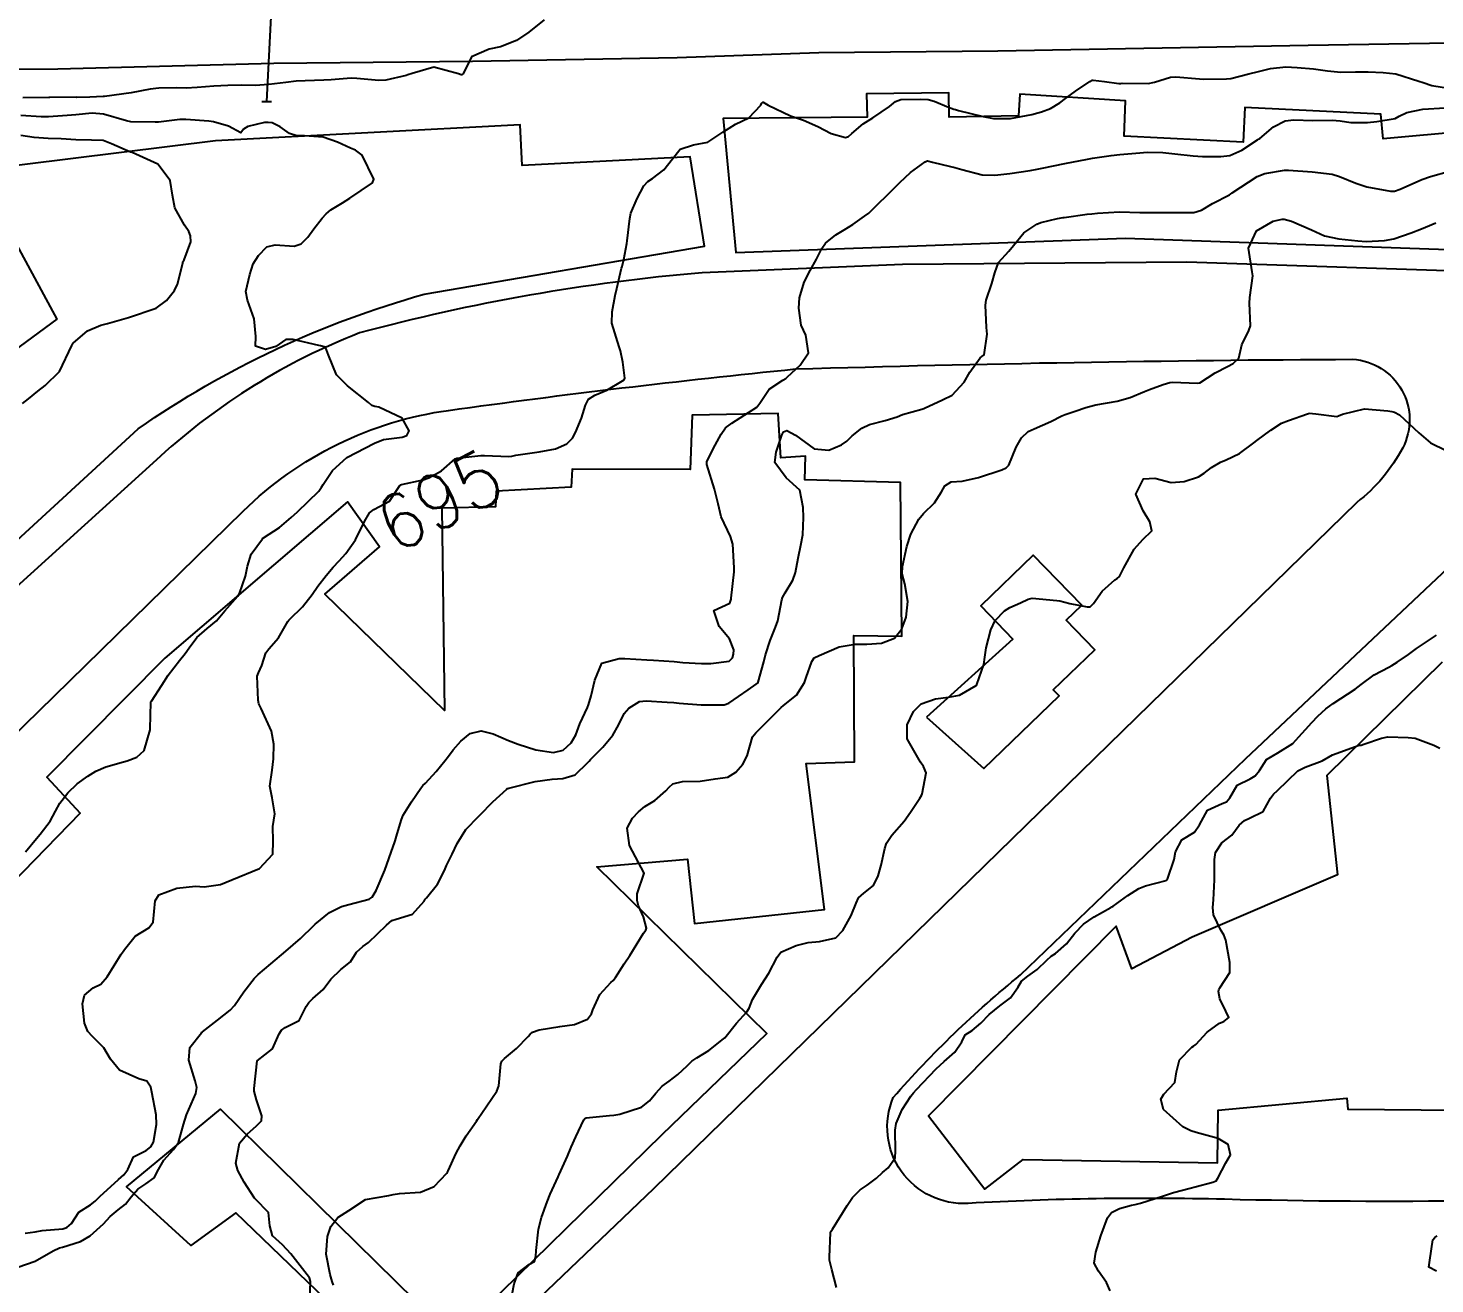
# Model space of a CAD drawing. Header units: metres. Extents: x 292545 to 299085, y 7450245 to 7463078.
# Drawn here: x 293256.3 to 293358.7, y 7462645.9 to 7462737.3 of the extents above; entities that cross this region are included whole.
import ezdxf
from ezdxf.enums import TextEntityAlignment as Align

# ---------------------------------------------------------------- set-up
doc = ezdxf.new("R2010")
doc.units = ezdxf.units.M
for name, color, linetype in [('Cotas', 45, 'Continuous'), ('Curvas de Nivel 1m', 11, 'Continuous'), ('Curvas de Nivel 5m', 15, 'Continuous'), ('Edificações', 30, 'Continuous'), ('Linha Férrea', 20, 'Continuous'), ('Pórtico', 62, 'Continuous'), ('Vias Primárias', 230, 'Continuous')]:
    doc.layers.add(name, color=color, linetype=linetype)
doc.styles.add('Style-STANDARD', font='STANDARD.shx')

msp = doc.modelspace()

# ---------------------------------------------------------------- linework, layer by layer
at = {"layer": 'Curvas de Nivel 1m', "flags": 128}
for points, elevation in [([(293255.58, 7462647.15), (293256.82, 7462647.61), (293258.15, 7462648.35), (293258.61, 7462648.56), (293258.83, 7462648.62), (293260.12, 7462649.04), (293260.83, 7462649.44), (293261.8, 7462650.31), (293262.3, 7462650.85), (293262.86, 7462651.34), (293263.4, 7462651.75), (293263.81, 7462652.28), (293264.31, 7462652.84), (293264.88, 7462653.22), (293265.49, 7462653.66), (293265.81, 7462654.26), (293266.2, 7462654.95), (293266.91, 7462655.72), (293267.26, 7462656.24), (293267.63, 7462657.54), (293267.84, 7462658.24), (293268.53, 7462659.79), (293268.6, 7462660.23), (293268.47, 7462660.73), (293268.01, 7462662.23), (293268.08, 7462663.15), (293268.93, 7462664.22), (293268.97, 7462664.26), (293269.01, 7462664.29), (293270.09, 7462665.14), (293271.03, 7462665.86), (293271.34, 7462666.2), (293272.02, 7462667.21), (293272.78, 7462668.17), (293273.07, 7462668.45), (293273.99, 7462669.24), (293275.08, 7462670.15), (293276.14, 7462671.09), (293277.1, 7462672.03), (293277.2, 7462672.13), (293278.25, 7462672.98), (293279.12, 7462673.4), (293279.66, 7462673.56), (293281.13, 7462673.95), (293281.22, 7462673.99), (293281.35, 7462674.08), (293281.64, 7462674.58), (293282.27, 7462676.06), (293282.89, 7462677.77), (293282.99, 7462678.05), (293283.03, 7462678.19), (293283.18, 7462678.71), (293283.49, 7462679.75), (293283.62, 7462680.05), (293284.22, 7462681.04), (293284.91, 7462682.03), (293285.05, 7462682.21), (293285.23, 7462682.39), (293286.02, 7462683.23), (293286.65, 7462684.02), (293286.9, 7462684.36), (293287.25, 7462684.81), (293287.81, 7462685.45), (293288.48, 7462685.99), (293289.28, 7462686.19), (293290.15, 7462685.97), (293291.27, 7462685.5), (293291.99, 7462685.22), (293293.26, 7462684.82), (293294.56, 7462684.61), (293295.26, 7462684.79), (293295.84, 7462685.33), (293296.17, 7462685.9), (293296.47, 7462686.71), (293297.02, 7462687.89), (293297.1, 7462688.09), (293297.3, 7462688.75), (293297.56, 7462689.89), (293298.08, 7462691.13), (293299.34, 7462691.47), (293299.75, 7462691.45), (293301.34, 7462691.36), (293301.84, 7462691.33), (293303.33, 7462691.23), (293303.97, 7462691.18), (293305.33, 7462691.1), (293306.01, 7462691.1), (293307.34, 7462691.27), (293307.58, 7462691.52), (293307.66, 7462691.77), (293307.67, 7462692.09), (293307.35, 7462692.89), (293306.6, 7462693.78), (293306.21, 7462694.95), (293307.39, 7462695.49), (293307.45, 7462695.71), (293307.47, 7462695.77), (293307.48, 7462695.85), (293307.69, 7462697.77), (293307.71, 7462698.06), (293307.6, 7462699.77), (293307.44, 7462700.33), (293306.75, 7462701.78), (293306.53, 7462702.72), (293306.26, 7462703.78), (293305.7, 7462705.59), (293305.71, 7462705.79), (293306.32, 7462706.98), (293306.76, 7462707.78), (293307.06, 7462708.26), (293307.54, 7462708.59), (293309.34, 7462709.74), (293309.56, 7462710.04), (293310.25, 7462711.05), (293311.24, 7462711.72), (293311.45, 7462711.84), (293311.58, 7462711.97), (293312.5, 7462712.8), (293313.1, 7462713.7), (293312.92, 7462715), (293312.57, 7462715.71), (293312.4, 7462716.95), (293312.46, 7462717.71), (293312.8, 7462718.84), (293313.23, 7462719.7), (293313.68, 7462720.53), (293314.08, 7462721.3), (293314.35, 7462721.68), (293315.09, 7462722.29), (293315.71, 7462722.65), (293316.33, 7462723.05), (293317.18, 7462723.66), (293317.49, 7462723.88), (293317.73, 7462724.08), (293319.28, 7462725.63), (293319.75, 7462726.1), (293320.54, 7462726.82), (293321.59, 7462727.6), (293321.7, 7462727.66), (293321.76, 7462727.67), (293322.13, 7462727.59), (293323.45, 7462727.26), (293323.76, 7462727.2), (293324.26, 7462727.06), (293325.75, 7462726.67), (293326.67, 7462726.63), (293327.76, 7462726.75), (293329.23, 7462726.98), (293329.76, 7462727.08), (293330.11, 7462727.15), (293331.76, 7462727.48), (293333.42, 7462727.81), (293333.77, 7462727.87), (293335.14, 7462728.08), (293335.77, 7462728.15), (293336.94, 7462728.25), (293337.78, 7462728.3), (293338.9, 7462728.28), (293339.78, 7462728.2), (293341.1, 7462728.04), (293341.77, 7462728), (293343.12, 7462728), (293343.77, 7462728.07), (293344.65, 7462728.45), (293345.79, 7462729.22), (293345.85, 7462729.25), (293345.95, 7462729.31), (293346.94, 7462730.16), (293347.81, 7462730.59), (293348.43, 7462730.66), (293349.81, 7462730.62), (293351.21, 7462730.65), (293351.8, 7462730.6), (293352.57, 7462730.47), (293353.8, 7462730.47), (293354.48, 7462730.54), (293355.81, 7462730.77), (293356.09, 7462730.92), (293356.64, 7462731.19), (293357.82, 7462731.43), (293359.44, 7462731.53)], 696), ([(293256.14, 7462677.4), (293256.93, 7462678.36), (293257.19, 7462678.68), (293257.92, 7462679.63), (293258.3, 7462680.35), (293258.63, 7462680.93), (293259.22, 7462681.68), (293259.9, 7462682.33), (293260.66, 7462682.89), (293261.24, 7462683.26), (293261.98, 7462683.57), (293263.25, 7462683.93), (293263.52, 7462684.02), (293264.24, 7462684.28), (293264.77, 7462684.76), (293265.19, 7462686.27), (293265.2, 7462686.34), (293265.26, 7462688.27), (293265.26, 7462688.3), (293265.29, 7462688.35), (293266.04, 7462689.53), (293266.52, 7462690.25), (293267.33, 7462691.31), (293267.75, 7462691.83), (293268.03, 7462692.23), (293268.59, 7462692.99), (293269.36, 7462693.64), (293270.03, 7462694.21), (293270.64, 7462694.93), (293271.39, 7462695.78), (293271.58, 7462696), (293271.7, 7462696.19), (293272.13, 7462697.46), (293272.28, 7462698.18), (293272.56, 7462699.05), (293273.37, 7462700.17), (293273.4, 7462700.21), (293273.44, 7462700.25), (293274.61, 7462701), (293275.46, 7462701.71), (293275.93, 7462702.14), (293277.48, 7462703.65), (293277.68, 7462703.92), (293277.79, 7462704.12), (293278.46, 7462705.15), (293279.51, 7462706.1), (293281.52, 7462707.13), (293282.19, 7462707.39), (293283.53, 7462707.57), (293283.87, 7462707.7), (293284.06, 7462708.04), (293283.54, 7462708.95), (293281.85, 7462709.76), (293281.55, 7462709.81), (293281.34, 7462709.87), (293281.08, 7462710.08), (293279.57, 7462711.31), (293278.76, 7462712.11), (293278.17, 7462713.54), (293277.97, 7462714.12), (293277.6, 7462714.22), (293277.48, 7462714.25), (293275.61, 7462714.68), (293275.08, 7462714.68), (293274.35, 7462714.16), (293273.6, 7462713.94), (293272.87, 7462714.18), (293272.9, 7462714.89), (293272.77, 7462716.18), (293272.28, 7462717.55), (293272.16, 7462718.18), (293272.45, 7462719.4), (293272.7, 7462720.18), (293273.08, 7462720.78), (293273.69, 7462721.42), (293274.29, 7462721.56), (293275.69, 7462721.46), (293276.2, 7462721.63), (293276.67, 7462722.13), (293277.11, 7462722.72), (293277.72, 7462723.5), (293278.01, 7462723.83), (293278.36, 7462724.11), (293279.2, 7462724.63), (293279.73, 7462724.96), (293281.37, 7462726.08), (293281.48, 7462726.34), (293280.63, 7462728.09), (293280.14, 7462728.46), (293279.78, 7462728.61), (293278.84, 7462729.05), (293277.79, 7462729.41), (293276.43, 7462729.49), (293275.79, 7462729.53), (293275.33, 7462729.68), (293274.65, 7462730.16), (293274.07, 7462730.44), (293273.8, 7462730.47), (293273.51, 7462730.46), (293272.31, 7462730.18), (293272, 7462729.98), (293271.79, 7462729.71), (293270.91, 7462730.2), (293269.8, 7462730.52), (293269.46, 7462730.56), (293267.8, 7462730.69), (293267.36, 7462730.69), (293265.8, 7462730.5), (293265.57, 7462730.49), (293263.8, 7462730.53), (293263.49, 7462730.6), (293261.8, 7462731.08), (293260.97, 7462731.15), (293259.8, 7462731.04), (293259.16, 7462730.98), (293257.8, 7462730.89), (293257.28, 7462730.89), (293255.8, 7462730.97)], 694), ([(293255.92, 7462710.02), (293256.35, 7462710.37), (293257.02, 7462710.91), (293257.57, 7462711.32), (293258.6, 7462712.34), (293259.51, 7462714.24), (293259.55, 7462714.33), (293259.57, 7462714.36), (293259.6, 7462714.41), (293260.64, 7462715.3), (293261.62, 7462715.71), (293262.09, 7462715.84), (293263.63, 7462716.29), (293265.64, 7462716.96), (293266.39, 7462717.51), (293266.97, 7462718.25), (293267.19, 7462718.71), (293267.57, 7462720.24), (293267.59, 7462720.32), (293267.68, 7462720.48), (293268.15, 7462721.78), (293268.13, 7462722.23), (293268.02, 7462722.54), (293267.71, 7462723.01), (293266.99, 7462724.25), (293266.82, 7462725.17), (293266.66, 7462726.25), (293265.76, 7462727.43), (293263.9, 7462728.28), (293263.77, 7462728.32), (293262.39, 7462728.91), (293261.78, 7462729.16), (293260.92, 7462729.18), (293259.78, 7462729.2), (293258.73, 7462729.29), (293257.78, 7462729.31), (293256.76, 7462729.39), (293255.78, 7462729.52)], 693), ([(293276.8, 7462644.15), (293276.88, 7462646.13), (293276.8, 7462646.39), (293275.44, 7462648.14), (293274.83, 7462648.79), (293274.11, 7462649.43), (293273.91, 7462650.16), (293273.82, 7462651.13), (293272.87, 7462652.11), (293272.79, 7462652.18), (293272.05, 7462653.35), (293271.58, 7462654.19), (293271.43, 7462654.72), (293271.71, 7462656.19), (293272.25, 7462656.85), (293272.93, 7462657.44), (293273.3, 7462657.8), (293273.32, 7462658.17), (293272.95, 7462659.34), (293272.77, 7462659.98), (293272.76, 7462660.17), (293272.98, 7462662.17), (293274.11, 7462663.04), (293274.59, 7462664.15), (293274.75, 7462664.42), (293275.02, 7462664.61), (293276.05, 7462665.11), (293276.56, 7462666.13), (293276.74, 7462666.43), (293277.04, 7462666.71), (293277.8, 7462667.37), (293278.35, 7462668.11), (293279.07, 7462668.83), (293279.78, 7462669.39), (293280.22, 7462670.09), (293280.68, 7462670.49), (293281.09, 7462670.78), (293282.41, 7462672.06), (293282.79, 7462672.38), (293283.11, 7462672.49), (293284.29, 7462672.86), (293285.13, 7462673.79), (293285.22, 7462673.94), (293285.3, 7462674.03), (293286.12, 7462675.04), (293286.62, 7462676.02), (293286.77, 7462676.4), (293287.17, 7462677.23), (293287.55, 7462678), (293288.17, 7462679.01), (293289.13, 7462679.98), (293289.2, 7462680.06), (293290.14, 7462681.04), (293291.15, 7462681.96), (293291.19, 7462682), (293291.22, 7462682.01), (293291.29, 7462682.02), (293293.23, 7462682.5), (293294.46, 7462682.69), (293295.23, 7462682.73), (293296.13, 7462683), (293297.06, 7462683.89), (293297.14, 7462684), (293297.25, 7462684.12), (293298.14, 7462685), (293298.88, 7462685.87), (293299.28, 7462686.61), (293299.69, 7462687.46), (293300.03, 7462687.85), (293300.82, 7462688.33), (293301.3, 7462688.39), (293302.83, 7462688.29), (293303.3, 7462688.26), (293303.7, 7462688.22), (293305.3, 7462688.1), (293306.98, 7462688.09), (293307.3, 7462688.2), (293308.73, 7462689.17), (293309.31, 7462689.59), (293309.39, 7462689.66), (293309.45, 7462689.74), (293309.86, 7462691.21), (293309.98, 7462691.73), (293310.32, 7462692.77), (293310.72, 7462693.73), (293310.88, 7462694.21), (293311.17, 7462695.72), (293311.22, 7462695.9), (293311.4, 7462696.24), (293311.96, 7462697.15), (293312.16, 7462697.71), (293312.36, 7462698.77), (293312.54, 7462699.71), (293312.69, 7462700.46), (293312.75, 7462701.71), (293312.71, 7462702.46), (293312.47, 7462703.71), (293311.49, 7462704.62), (293310.67, 7462705.73), (293310.76, 7462706.48), (293311.17, 7462707.72), (293311.3, 7462707.95), (293311.54, 7462708.05), (293312.17, 7462707.71), (293313.52, 7462706.71), (293314.58, 7462706.62), (293315.52, 7462707.02), (293315.91, 7462707.28), (293316.28, 7462707.66), (293316.98, 7462708.22), (293317.54, 7462708.49), (293318.7, 7462708.79), (293319.55, 7462709.06), (293319.95, 7462709.21), (293321.36, 7462709.6), (293321.51, 7462709.65), (293321.55, 7462709.68), (293322.86, 7462710.29), (293323.56, 7462710.63), (293324.44, 7462711.57), (293324.86, 7462712.29), (293325.6, 7462713.34), (293325.72, 7462713.43), (293325.9, 7462713.55), (293326.1, 7462715.06), (293326.06, 7462715.55), (293326, 7462717.18), (293326.05, 7462717.55), (293326.44, 7462718.76), (293326.66, 7462719.54), (293326.93, 7462720.28), (293327.69, 7462721.1), (293328.02, 7462721.53), (293328.79, 7462722.44), (293329.72, 7462723.07), (293330.02, 7462723.19), (293331.23, 7462723.48), (293331.65, 7462723.55), (293331.72, 7462723.56), (293333.4, 7462723.79), (293333.73, 7462723.83), (293334.15, 7462723.88), (293335.73, 7462723.96), (293337.21, 7462723.92), (293337.72, 7462723.91), (293339.2, 7462723.91), (293339.72, 7462723.92), (293341.16, 7462723.93), (293341.72, 7462724.1), (293342.51, 7462724.57), (293343.74, 7462725.2), (293343.83, 7462725.25), (293343.94, 7462725.34), (293345.76, 7462726.53), (293346.31, 7462726.75), (293347.76, 7462727), (293348.04, 7462727.01), (293349.76, 7462726.87), (293351.21, 7462726.7), (293351.76, 7462726.55), (293352.93, 7462726.05), (293353.75, 7462725.79), (293355.47, 7462725.48), (293355.75, 7462725.48), (293356.16, 7462725.61), (293357.75, 7462726.31), (293358.37, 7462726.55), (293359.76, 7462726.92)], 697), ([(293278.54, 7462645.86), (293278.45, 7462646.11), (293278.29, 7462646.62), (293278.02, 7462648.11), (293278.11, 7462649.39), (293278.35, 7462650.11), (293278.85, 7462650.78), (293279.67, 7462651.28), (293280.87, 7462652.08), (293282.57, 7462652.37), (293282.88, 7462652.45), (293283.35, 7462652.53), (293284.88, 7462652.63), (293285.86, 7462653.04), (293286.79, 7462654.01), (293286.83, 7462654.07), (293286.89, 7462654.18), (293287.47, 7462655.45), (293287.75, 7462656), (293288.2, 7462656.72), (293288.94, 7462657.79), (293289.02, 7462657.91), (293289.08, 7462657.99), (293289.34, 7462658.38), (293290.43, 7462659.97), (293290.57, 7462660.37), (293290.71, 7462661.96), (293290.79, 7462662.16), (293290.99, 7462662.34), (293291.87, 7462663.08), (293292.72, 7462663.94), (293292.85, 7462664.11), (293293.02, 7462664.26), (293293.52, 7462664.43), (293295.02, 7462664.67), (293296.09, 7462664.83), (293297.03, 7462665.2), (293297.32, 7462665.6), (293297.42, 7462665.89), (293297.92, 7462667.01), (293298.73, 7462667.87), (293298.9, 7462668.03), (293299.06, 7462668.24), (293299.7, 7462669.23), (293300.1, 7462669.85), (293301.1, 7462671.47), (293301.26, 7462671.68), (293301.33, 7462671.84), (293301.11, 7462672.65), (293300.75, 7462673.47), (293300.63, 7462673.84), (293300.63, 7462674.34), (293301.15, 7462675.84), (293300.08, 7462677.85), (293299.92, 7462679.12), (293300.3, 7462679.85), (293300.74, 7462680.31), (293301.21, 7462680.69), (293301.93, 7462681.12), (293302.73, 7462681.82), (293302.96, 7462682.09), (293303.23, 7462682.33), (293303.94, 7462682.52), (293305.23, 7462682.54), (293306.31, 7462682.7), (293307.23, 7462682.83), (293307.81, 7462683.19), (293308.32, 7462683.76), (293308.64, 7462684.37), (293309.03, 7462685.75), (293309.28, 7462686.04), (293310.95, 7462687.72), (293311.13, 7462687.89), (293311.3, 7462688.03), (293312.23, 7462688.78), (293312.81, 7462689.71), (293312.94, 7462690.08), (293313.34, 7462691.25), (293313.52, 7462691.51), (293313.89, 7462691.69), (293315.35, 7462692.32), (293316.51, 7462692.5), (293317.35, 7462692.5), (293318.41, 7462692.58), (293319.36, 7462692.93), (293319.9, 7462693.62), (293320.21, 7462694.46), (293320.35, 7462695.62), (293320.12, 7462696.9), (293319.93, 7462697.62), (293319.96, 7462698.16), (293320.27, 7462699.62), (293320.56, 7462700.5), (293321.14, 7462701.6), (293321.47, 7462702.01), (293322.27, 7462702.8), (293322.79, 7462703.59), (293323.04, 7462704.03), (293323.49, 7462704.32), (293324.3, 7462704.37), (293325.49, 7462704.63), (293327.17, 7462705.2), (293327.5, 7462705.33), (293327.68, 7462705.53), (293328.22, 7462706.83), (293328.6, 7462707.52), (293329.09, 7462707.97), (293329.54, 7462708.17), (293330.75, 7462708.7), (293331.55, 7462709.12), (293331.79, 7462709.23), (293332.52, 7462709.47), (293333.3, 7462709.72), (293333.56, 7462709.81), (293334.02, 7462709.92), (293335.56, 7462710.18), (293336.53, 7462710.45), (293337.57, 7462710.89), (293337.93, 7462711.04), (293338.92, 7462711.4), (293339.41, 7462711.55), (293339.58, 7462711.57), (293341.44, 7462711.49), (293341.58, 7462711.52), (293342.7, 7462712.24), (293343.59, 7462712.72), (293344.01, 7462712.92), (293344.42, 7462713.33), (293344.65, 7462714.29), (293345.16, 7462715.32), (293345.27, 7462715.68), (293345.21, 7462717.32), (293345.23, 7462717.74), (293345.45, 7462719.32), (293345.39, 7462719.61), (293345.12, 7462721.33), (293345.71, 7462722.59), (293346.93, 7462723.3), (293347.57, 7462723.44), (293347.72, 7462723.44), (293348.27, 7462723.28), (293349.71, 7462722.65), (293350.67, 7462722.23), (293351.7, 7462722.01), (293353.08, 7462721.85), (293353.7, 7462721.8), (293355.03, 7462721.87), (293355.7, 7462722.01), (293356.97, 7462722.45), (293357.71, 7462722.73), (293358.02, 7462722.86), (293358.76, 7462723.16)], 698), ([(293291.54, 7462645.2), (293291.69, 7462645.95), (293291.99, 7462646.76), (293292.81, 7462647.37), (293293.17, 7462647.58), (293293.27, 7462647.94), (293293.28, 7462648.38), (293293.47, 7462649.93), (293293.69, 7462650.77), (293294.1, 7462651.92), (293294.32, 7462652.47), (293294.89, 7462653.73), (293294.95, 7462653.85), (293294.97, 7462653.91), (293295.56, 7462655.25), (293295.85, 7462655.9), (293296.18, 7462656.64), (293296.77, 7462657.89), (293296.84, 7462657.99), (293296.94, 7462658.04), (293298.62, 7462658.2), (293298.95, 7462658.23), (293299.38, 7462658.3), (293300.95, 7462658.81), (293301.53, 7462659.26), (293301.99, 7462659.83), (293302.47, 7462660.33), (293302.97, 7462660.7), (293303.61, 7462661.18), (293304.27, 7462661.81), (293304.63, 7462662.16), (293304.99, 7462662.4), (293305.85, 7462662.93), (293306.93, 7462663.77), (293307.01, 7462663.86), (293307.86, 7462664.93), (293308.61, 7462665.75), (293308.79, 7462666), (293309.04, 7462666.64), (293309.69, 7462667.74), (293310.23, 7462668.56), (293310.82, 7462669.72), (293311.09, 7462670.09), (293312.22, 7462670.58), (293313.09, 7462670.79), (293313.92, 7462670.87), (293315.1, 7462671.12), (293315.62, 7462671.67), (293316.22, 7462672.76), (293316.58, 7462673.66), (293316.76, 7462674.03), (293317.13, 7462674.38), (293317.84, 7462674.94), (293318.18, 7462675.64), (293318.39, 7462676.41), (293318.67, 7462677.63), (293318.78, 7462678.03), (293319.18, 7462678.6), (293320.06, 7462679.62), (293320.54, 7462680.27), (293321.22, 7462681.29), (293321.34, 7462681.48), (293321.38, 7462681.6), (293321.68, 7462683.15), (293321.49, 7462683.6), (293321.25, 7462683.92), (293320.29, 7462685.61), (293320.3, 7462686.63), (293320.75, 7462687.61), (293321.3, 7462688.16), (293322.36, 7462688.53), (293323.3, 7462688.64), (293324.1, 7462688.78), (293325.31, 7462689.49), (293325.36, 7462689.56), (293325.86, 7462691.03), (293325.93, 7462691.55), (293326.04, 7462692.24), (293326.38, 7462693.54), (293326.69, 7462694.22), (293327.38, 7462694.94), (293327.75, 7462695.16), (293328.54, 7462695.52), (293329.1, 7462695.79), (293329.39, 7462695.86), (293331.19, 7462695.68), (293331.39, 7462695.65), (293332.12, 7462695.47), (293333.38, 7462695.21), (293333.61, 7462695.23), (293333.84, 7462695.46), (293334.49, 7462696.36), (293335.41, 7462697.19), (293335.56, 7462697.29), (293335.73, 7462697.44), (293336.06, 7462698.07), (293336.82, 7462699.42), (293337.44, 7462700.13), (293338.09, 7462700.76), (293337.96, 7462701.4), (293337.46, 7462702.21), (293336.94, 7462703.42), (293337.49, 7462704.53), (293338.32, 7462704.58), (293339.49, 7462704.28), (293340.45, 7462704.33), (293341.5, 7462704.68), (293341.91, 7462704.94), (293342.43, 7462705.35), (293343.1, 7462705.75), (293343.51, 7462705.93), (293344.47, 7462706.37), (293345.52, 7462707.15), (293345.73, 7462707.32), (293346.76, 7462708.08), (293347.54, 7462708.58), (293348.04, 7462708.79), (293349.42, 7462709.27), (293349.52, 7462709.3), (293349.55, 7462709.31), (293350.04, 7462709.27), (293351.55, 7462709.08), (293351.69, 7462709.11), (293351.96, 7462709.24), (293353.56, 7462709.62), (293355.28, 7462709.48), (293355.56, 7462709.44), (293355.76, 7462709.4), (293356.13, 7462709.19), (293357.53, 7462707.88), (293358.38, 7462707.16), (293359.52, 7462706.59)], 699), ([(293335.07, 7462645.44), (293334.8, 7462646.05), (293334.22, 7462646.86), (293333.89, 7462647.45), (293334.03, 7462648.25), (293334.38, 7462649.45), (293334.86, 7462650.75), (293335.16, 7462651.14), (293335.75, 7462651.43), (293336.62, 7462651.67), (293336.87, 7462651.72), (293337.26, 7462651.81), (293338.87, 7462652.33), (293339.66, 7462652.6), (293340.88, 7462652.92), (293341.24, 7462653), (293342.53, 7462653.35), (293342.78, 7462653.45), (293342.89, 7462653.63), (293343.48, 7462654.76), (293343.81, 7462655.34), (293343.66, 7462656.08), (293342.92, 7462656.53), (293341.33, 7462656.96), (293340.93, 7462657.09), (293340.34, 7462657.38), (293338.95, 7462658.64), (293338.75, 7462659.39), (293338.97, 7462659.76), (293339.77, 7462660.59), (293339.89, 7462661.38), (293340.11, 7462662.26), (293341, 7462663.17), (293341.13, 7462663.24), (293341.29, 7462663.37), (293342.12, 7462664.26), (293343.03, 7462664.92), (293343.33, 7462665.05), (293343.71, 7462665.34), (293343.49, 7462665.8), (293343.05, 7462666.69), (293342.94, 7462667.23), (293342.97, 7462667.34), (293343.05, 7462667.48), (293343.78, 7462668.61), (293343.78, 7462669.33), (293343.47, 7462670.97), (293343.33, 7462671.34), (293343.11, 7462671.69), (293342.58, 7462672.81), (293342.54, 7462673.35), (293342.59, 7462673.89), (293342.66, 7462675.35), (293342.65, 7462676.83), (293342.72, 7462677.35), (293343.18, 7462678.04), (293343.92, 7462678.6), (293344.45, 7462679.33), (293344.85, 7462679.68), (293345.2, 7462679.84), (293346.2, 7462680.32), (293346.74, 7462681.3), (293346.95, 7462681.58), (293347.23, 7462681.85), (293348.72, 7462683.28), (293349.25, 7462683.56), (293350.5, 7462684.01), (293351.25, 7462684.45), (293353.19, 7462685.15), (293353.26, 7462685.15), (293353.32, 7462685.16), (293353.52, 7462685.22), (293354.81, 7462685.67), (293355.27, 7462685.77), (293356.74, 7462685.72), (293357.27, 7462685.66), (293358.61, 7462685.16), (293359.05, 7462684.94)], 701), ([(293358.81, 7462646.88), (293358.26, 7462647.17), (293358.32, 7462647.66), (293358.54, 7462649.16), (293358.69, 7462649.32), (293358.85, 7462649.43)], 702)]:
    msp.add_lwpolyline(points, dxfattribs=dict(at, elevation=elevation))
at = {"layer": 'Curvas de Nivel 5m', "flags": 128}
for points, elevation in [([(293293.88, 7462737.93), (293292.76, 7462737.05), (293291.87, 7462736.45), (293290.7, 7462735.97), (293289.86, 7462735.81), (293288.59, 7462735.26), (293287.98, 7462734), (293287.9, 7462733.94), (293287.84, 7462733.93), (293287.64, 7462734), (293285.85, 7462734.49), (293284.27, 7462734.04), (293283.96, 7462733.93), (293283.84, 7462733.9), (293282.35, 7462733.55), (293281.83, 7462733.53), (293280.24, 7462733.68), (293279.84, 7462733.69), (293278.37, 7462733.58), (293277.83, 7462733.54), (293276.47, 7462733.5), (293275.83, 7462733.47), (293275.07, 7462733.39), (293273.83, 7462733.23), (293272.84, 7462733.17), (293271.83, 7462733.19), (293270.86, 7462733.17), (293269.83, 7462733.12), (293268.61, 7462733.01), (293267.83, 7462732.98), (293267.09, 7462732.99), (293265.83, 7462732.96), (293265.21, 7462732.89), (293263.83, 7462732.63), (293261.88, 7462732.36), (293261.82, 7462732.36), (293261.78, 7462732.36), (293260.82, 7462732.32), (293259.85, 7462732.3), (293259.82, 7462732.31), (293257.9, 7462732.28), (293257.82, 7462732.28), (293255.93, 7462732.27)], 695), ([(293256.1, 7462649.64), (293256.84, 7462649.73), (293257.35, 7462649.84), (293258.84, 7462649.96), (293259.14, 7462650.04), (293259.48, 7462650.33), (293260.02, 7462651.17), (293260.86, 7462651.69), (293261.21, 7462651.97), (293261.53, 7462652.31), (293262.89, 7462653.53), (293263.29, 7462653.88), (293263.57, 7462654.28), (293264, 7462655.18), (293264.91, 7462655.65), (293265.25, 7462655.92), (293265.44, 7462656.26), (293265.66, 7462657.54), (293265.63, 7462658.26), (293265.33, 7462659.9), (293265.25, 7462660.27), (293264.97, 7462660.7), (293264.37, 7462660.88), (293262.98, 7462661.5), (293262.32, 7462662.3), (293261.83, 7462663.13), (293261.01, 7462663.94), (293260.67, 7462664.32), (293260.41, 7462664.93), (293260.27, 7462666.33), (293260.42, 7462666.95), (293261.05, 7462667.48), (293261.61, 7462667.76), (293262.07, 7462668.3), (293263.08, 7462669.93), (293263.24, 7462670.13), (293263.34, 7462670.29), (293264.11, 7462671.26), (293265.1, 7462671.87), (293265.43, 7462672.27), (293265.56, 7462673.83), (293265.84, 7462674.26), (293267.14, 7462674.75), (293268.49, 7462674.88), (293269.14, 7462674.84), (293270.33, 7462675.02), (293271.14, 7462675.36), (293273.15, 7462676.17), (293274.12, 7462677.21), (293274.16, 7462678.16), (293274.12, 7462679.23), (293274.27, 7462680.16), (293274.07, 7462681.31), (293273.9, 7462682.16), (293274.07, 7462683.33), (293274.18, 7462684.16), (293274.2, 7462685.22), (293274.02, 7462686.16), (293273.29, 7462687.82), (293273.12, 7462688.17), (293273.05, 7462688.42), (293272.98, 7462690.17), (293273.08, 7462690.42), (293273.33, 7462690.95), (293273.63, 7462691.88), (293273.84, 7462692.16), (293274.54, 7462692.97), (293275.23, 7462694.15), (293275.28, 7462694.24), (293275.37, 7462694.32), (293276.29, 7462695.23), (293276.98, 7462696.13), (293277.4, 7462696.73), (293278.01, 7462697.51), (293278.52, 7462698.11), (293278.95, 7462698.57), (293279.43, 7462699.1), (293280.15, 7462700.09), (293280.8, 7462701.43), (293281.16, 7462702.07), (293281.47, 7462702.3), (293282.62, 7462702.91), (293283.37, 7462704.05), (293283.42, 7462704.11), (293283.48, 7462704.13), (293285.06, 7462704.47), (293285.49, 7462704.62), (293286.4, 7462705.12), (293287.39, 7462706), (293287.51, 7462706.04), (293289.27, 7462706.23), (293289.52, 7462706.24), (293291.3, 7462706.17), (293291.52, 7462706.19), (293291.82, 7462706.26), (293293.52, 7462706.5), (293294.7, 7462706.73), (293295.52, 7462707.08), (293295.93, 7462707.5), (293296.16, 7462707.9), (293296.59, 7462708.94), (293296.88, 7462709.89), (293297.11, 7462710.34), (293297.56, 7462710.62), (293298.44, 7462711), (293299.58, 7462711.67), (293299.69, 7462711.75), (293299.74, 7462711.86), (293299.59, 7462713.03), (293299.42, 7462713.86), (293299.33, 7462714.14), (293298.8, 7462715.87), (293298.81, 7462716.69), (293299.05, 7462717.87), (293299.15, 7462718.38), (293299.51, 7462719.86), (293299.55, 7462719.98), (293299.68, 7462720.51), (293299.89, 7462721.66), (293299.91, 7462721.86), (293300.1, 7462723.48), (293300.19, 7462723.86), (293300.63, 7462724.95), (293301.12, 7462725.85), (293301.42, 7462726.17), (293301.75, 7462726.39), (293302.57, 7462727.02), (293303.21, 7462727.82), (293303.78, 7462728.54), (293304.73, 7462728.85), (293305.79, 7462729.04), (293306.87, 7462729.77), (293307.8, 7462730.36), (293308.76, 7462730.8), (293309.64, 7462731.74), (293309.69, 7462731.86), (293309.82, 7462731.95), (293310.17, 7462731.74), (293311.81, 7462730.96), (293312.75, 7462730.65), (293313.8, 7462730.19), (293314.76, 7462729.68), (293315.79, 7462729.37), (293316.01, 7462729.44), (293316.26, 7462729.67), (293317.09, 7462730.37), (293317.8, 7462730.8), (293319.01, 7462731.63), (293319.45, 7462732), (293319.82, 7462732.14), (293321.25, 7462732.18), (293321.82, 7462732.14), (293322.26, 7462732.03), (293323.29, 7462731.58), (293323.68, 7462731.44), (293323.81, 7462731.41), (293324.03, 7462731.34), (293325.81, 7462730.91), (293326.58, 7462730.77), (293327.81, 7462730.76), (293329.36, 7462731.06), (293329.81, 7462731.17), (293330.06, 7462731.24), (293330.71, 7462731.49), (293331.4, 7462731.9), (293331.82, 7462732.21), (293332.54, 7462732.76), (293333.58, 7462733.46), (293333.76, 7462733.54), (293333.83, 7462733.55), (293334.66, 7462733.45), (293335.7, 7462733.3), (293335.83, 7462733.32), (293335.93, 7462733.33), (293337.83, 7462733.32), (293338.28, 7462733.4), (293339.46, 7462733.77), (293339.84, 7462733.79), (293341.56, 7462733.64), (293341.84, 7462733.63), (293343.54, 7462733.64), (293343.84, 7462733.68), (293345.16, 7462734), (293345.85, 7462734.18), (293346.74, 7462734.41), (293347.85, 7462734.51), (293348.66, 7462734.48), (293349.85, 7462734.37), (293350.88, 7462734.22), (293351.85, 7462734.13), (293352.92, 7462734.16), (293353.85, 7462734.15), (293354.93, 7462734.12), (293355.85, 7462734.01), (293357.52, 7462733.49), (293357.84, 7462733.37), (293358.47, 7462733.16), (293359.83, 7462732.94)], 695), ([(293315.15, 7462645.68), (293314.81, 7462646.98), (293314.63, 7462647.68), (293314.63, 7462647.88), (293314.72, 7462649.68), (293314.75, 7462649.78), (293314.85, 7462649.93), (293315.92, 7462651.66), (293316.3, 7462652.23), (293316.88, 7462652.78), (293317.39, 7462653.14), (293318.05, 7462653.64), (293318.5, 7462654.04), (293318.9, 7462654.38), (293319.42, 7462655.12), (293319.43, 7462655.62), (293319.41, 7462657.14), (293319.5, 7462657.62), (293319.93, 7462658.64), (293320.55, 7462659.61), (293320.74, 7462659.84), (293320.97, 7462660.09), (293322.41, 7462661.59), (293322.99, 7462662.12), (293323.76, 7462662.81), (293324.26, 7462663.57), (293324.51, 7462664.07), (293325.02, 7462664.39), (293325.66, 7462664.92), (293326.26, 7462665.54), (293327.04, 7462666.17), (293327.8, 7462666.77), (293328.35, 7462667.52), (293328.61, 7462667.97), (293329.07, 7462668.34), (293329.75, 7462668.83), (293330.46, 7462669.5), (293330.78, 7462669.79), (293331.08, 7462669.99), (293331.88, 7462670.69), (293332.49, 7462671.47), (293333.11, 7462672.13), (293333.9, 7462672.66), (293335.12, 7462673.35), (293335.18, 7462673.38), (293335.27, 7462673.44), (293336.35, 7462674.21), (293337.14, 7462674.72), (293337.64, 7462674.92), (293339.15, 7462675.31), (293339.2, 7462675.34), (293339.23, 7462675.39), (293339.72, 7462676.83), (293339.81, 7462677.38), (293340.29, 7462678.27), (293341.19, 7462678.83), (293341.56, 7462679.36), (293342.14, 7462680.42), (293343.22, 7462680.91), (293343.52, 7462681.04), (293343.76, 7462681.33), (293344.31, 7462682.25), (293345.24, 7462682.71), (293345.62, 7462682.93), (293345.93, 7462683.31), (293346.45, 7462684.11), (293347.26, 7462684.59), (293348.35, 7462685.28), (293348.8, 7462685.75), (293349.28, 7462686.29), (293349.75, 7462686.8), (293350.18, 7462687.26), (293350.75, 7462687.8), (293351.3, 7462688.18), (293352.88, 7462689.23), (293353.32, 7462689.57), (293354.28, 7462690.26), (293355.33, 7462690.83), (293355.57, 7462690.96), (293355.94, 7462691.19), (293356.77, 7462691.76), (293357.35, 7462692.18), (293357.94, 7462692.58), (293358.82, 7462693.16)], 700)]:
    msp.add_lwpolyline(points, dxfattribs=dict(at, elevation=elevation))
at = {"layer": 'Edificações'}
for points in [[(293361.08, 7462729.83), (293354.92, 7462729.28), (293354.76, 7462731.08), (293344.87, 7462731.55), (293344.75, 7462729.05), (293336.07, 7462729.47), (293336.19, 7462732.04), (293328.5, 7462732.54), (293328.4, 7462730.95), (293323.35, 7462730.87), (293323.32, 7462732.64), (293317.34, 7462732.55), (293317.37, 7462730.87), (293306.9, 7462730.76), (293307.81, 7462721.01), (293336.17, 7462722.05), (293383.79, 7462720.38)], [(293283.85, 7462639.15), (293271.44, 7462651.11), (293268.17, 7462648.73), (293263.48, 7462653.01), (293270.33, 7462658.67), (293287.31, 7462641.96), (293302.47, 7462656.81), (293310.07, 7462664.16), (293297.7, 7462676.3), (293304.3, 7462676.86), (293304.82, 7462672.17), (293314.27, 7462673.2), (293312.95, 7462683.83), (293316.46, 7462683.95), (293316.42, 7462693.13), (293319.91, 7462693.09), (293319.81, 7462704.28), (293312.85, 7462704.47), (293312.89, 7462706.18), (293311.1, 7462706.06), (293310.91, 7462709.29), (293304.65, 7462709.17), (293304.49, 7462705.21), (293295.9, 7462705.25), (293295.83, 7462703.93), (293290.38, 7462703.65), (293290.34, 7462702.49), (293286.42, 7462702.41), (293286.62, 7462687.67), (293277.91, 7462696.15), (293281.89, 7462699.59), (293279.57, 7462702.87), (293266.27, 7462691.48), (293257.67, 7462682.83), (293260.11, 7462680.2), (293251.75, 7462671.64)], [(293359.22, 7462691.19), (293350.83, 7462682.95), (293351.61, 7462675.72), (293341.03, 7462671.19), (293336.63, 7462668.88), (293335.49, 7462671.99), (293321.85, 7462658.17), (293325.93, 7462652.84), (293328.73, 7462654.99), (293342.87, 7462654.75), (293342.93, 7462658.58), (293352.29, 7462659.47), (293352.36, 7462658.65), (293363.03, 7462658.56)]]:
    msp.add_lwpolyline(points, dxfattribs=at)
msp.add_lwpolyline([(293241.47, 7462687.17), (293264.33, 7462708.18, -0.084415), (293285.14, 7462717.97), (293305.54, 7462721.46), (293304.51, 7462727.97), (293292.28, 7462727.33), (293292.12, 7462730.3), (293269.95, 7462729.14), (293252.53, 7462726.98), (293258.42, 7462716.16), (293255.28, 7462713.85)], format="xyb", dxfattribs=at)
msp.add_lwpolyline([(293321.7, 7462687.19), (293325.87, 7462683.46), (293331.35, 7462688.74), (293330.92, 7462689.18), (293333.94, 7462692.09), (293331.87, 7462694.24), (293333, 7462695.33), (293329.47, 7462698.99), (293325.64, 7462695.3), (293327.98, 7462692.87)], close=True, dxfattribs=at)
at = {"layer": 'Linha Férrea', "linetype": 'Continuous'}
msp.add_lwpolyline([(293150.38, 7462733.58), (293164.58, 7462733.33), (293178.27, 7462733.26), (293192.13, 7462733.37), (293206.55, 7462733.56), (293216.24, 7462733.71), (293229.22, 7462733.99), (293245.43, 7462734.28), (293258.48, 7462734.38), (293274.19, 7462734.79), (293288.65, 7462734.94), (293303.55, 7462735.19), (293313.85, 7462735.57), (293326.88, 7462735.68), (293349.48, 7462736.1), (293364.16, 7462736.35), (293383.36, 7462736.66), (293400.49, 7462736.93), (293421.07, 7462737.28), (293439.99, 7462737.67), (293463.79, 7462738.06), (293500.2, 7462738.75), (293527.96, 7462739.28)], dxfattribs=at)
at = {"layer": 'Pórtico'}
for points in [[(293273.68, 7462732), (293274.23, 7462742.47)], [(293273.33, 7462732.01), (293274.03, 7462732)]]:
    msp.add_lwpolyline(points, dxfattribs=at)
at = {"layer": 'Vias Primárias'}
msp.add_lwpolyline([(293504.44, 7462705.22, -0.1031), (293465.27, 7462710.4, 0.074537), (293428.07, 7462717.48), (293400.01, 7462718.59), (293363.91, 7462719.53), (293340.64, 7462720.31), (293319.95, 7462720.14), (293305.36, 7462719.53, 0.044815), (293280.43, 7462715.15, 0.091639), (293265.92, 7462706.17), (293250.95, 7462692.6), (293233.25, 7462675), (293212.66, 7462654.71), (293194.1, 7462637.01, 0.05287), (293182.98, 7462626.09, 0.055011), (293174.19, 7462612.64), (293160.61, 7462585.06, -0.442286), (293147.52, 7462581.64, 0.06492)], format="xyb", dxfattribs=at)
for points in [[(293489.5, 7462640.47), (293460.51, 7462642.88, -0.050274), (293450.09, 7462644.83, 0.02146), (293432.62, 7462649.14, 0.040654), (293402.63, 7462652.7, 0.021645), (293379.91, 7462652.55, -0.018713), (293343.39, 7462652.1, 0.020557), (293324.72, 7462651.8, -0.555441), (293319.28, 7462659.51, -0.043222), (293328.54, 7462668.43), (293344.9, 7462684.17), (293370.21, 7462708.01, -0.17664), (293382.71, 7462713.37), (293418.74, 7462712.8, -0.068279), (293444.75, 7462708.8, -0.010164), (293468.29, 7462701.29, 0.037968), (293485.95, 7462696.71, 0.047188), (293489.84, 7462696.39, -0.315537), (293493.71, 7462690.99), (293494.6, 7462644.81, -0.432955)], [(293353.01, 7462702.82), (293301.82, 7462652.86), (293271.4, 7462623.78), (293240.24, 7462593.89), (293202.5, 7462557.77, -0.387694), (293190.15, 7462557.48), (293168.55, 7462569.92, -0.306102), (293167.08, 7462578.99, -0.043864), (293169.28, 7462585.38), (293184.89, 7462616.53, -0.073392), (293193.83, 7462626.62), (293205.57, 7462637.91), (293236.81, 7462667.82), (293258.21, 7462688.72), (293271.96, 7462702.18, -0.160529), (293286.91, 7462709.52, -0.009672), (293312.17, 7462712.53, -0.00632), (293352.72, 7462713.24, -0.542627), (293356.35, 7462706.79, -0.108381)]]:
    msp.add_lwpolyline(points, format="xyb", close=True, dxfattribs=at)

# ---------------------------------------------------------------- texts
at = {"layer": 'Cotas', "style": 'Style-STANDARD'}
msp.add_text('695', height=4, rotation=27.8347, dxfattribs=at).set_placement((293286.25, 7462702.95, 695), align=Align.MIDDLE_CENTER)

doc.saveas('drawing.dxf')
